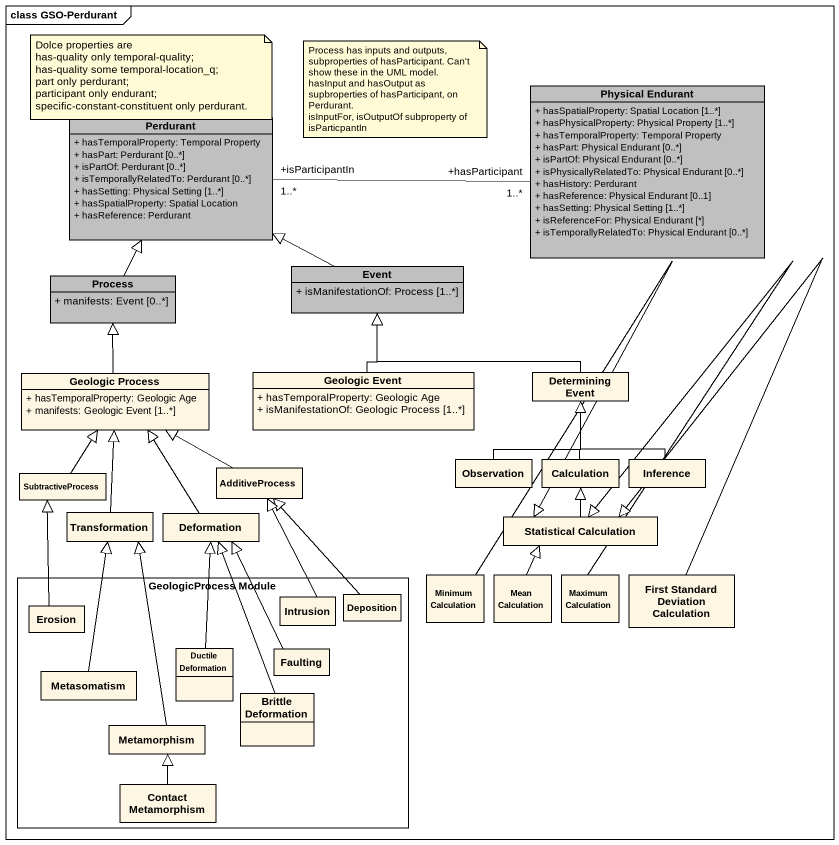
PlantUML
@startuml
mainframe class GSO-Perdurant
hide circle
hide empty members
skinparam classAttributeIconSize 0
class "Physical Endurant" as Physical_Endurant #C0C0C0 {
  + hasSpatialProperty: Spatial Location [1..*]
  + hasPhysicalProperty: Physical Property [1..*]
  + hasTemporalProperty: Temporal Property
  + hasPart: Physical Endurant [0..*]
  + isPartOf: Physical Endurant [0..*]
  + isPhysicallyRelatedTo: Physical Endurant [0..*]
  + hasHistory: Perdurant
  + hasReference: Physical Endurant [0..1]
  + hasSetting: Physical Setting [1..*]
  + isReferenceFor: Physical Endurant [*]
  + isTemporallyRelatedTo: Physical Endurant [0..*]
}
class Perdurant #C0C0C0 {
  + hasTemporalProperty: Temporal Property
  + hasPart: Perdurant [0..*]
  + isPartOf: Perdurant [0..*]
  + isTemporallyRelatedTo: Perdurant [0..*]
  + hasSetting: Physical Setting [1..*]
  + hasSpatialProperty: Spatial Location
  + hasReference: Perdurant
}
class "Process" as Process_ #C0C0C0 {
  + manifests: Event [0..*]
}
class Event #C0C0C0 {
  + isManifestationOf: Process [1..*]
}
class "Geologic Process" as Geologic_Process {
  + hasTemporalProperty: Geologic Age
  + manifests: Geologic Event [1..*]
}
class "Geologic Event" as Geologic_Event {
  + hasTemporalProperty: Geologic Age
  + isManifestationOf: Geologic Process [1..*]
}
class "Determining Event" as Determining_Event
class SubtractiveProcess
class AdditiveProcess
class Observation
class Calculation
class Inference
class Transformation
class Deformation
class "Statistical Calculation" as Statistical_Calculation
rectangle "GeologicProcess Module" as GeologicProcess_Module {
  class Erosion
  class Intrusion
  class Deposition
  class "Ductile Deformation" as Ductile_Deformation
  class Faulting
  class Metasomatism
  class "Brittle Deformation" as Brittle_Deformation
  class Metamorphism
  class "Contact Metamorphism" as Contact_Metamorphism
}
class "Minimum Calculation" as Minimum_Calculation
class "Mean Calculation" as Mean_Calculation
class "Maximum Calculation" as Maximum_Calculation
class "First Standard Deviation Calculation" as First_Standard_Deviation
Physical_Endurant "+hasParticipant\n1..*" -left- "+isParticipantIn\n1..*" Perdurant
Process_ -up-|> Perdurant
Event -left-|> Perdurant
Geologic_Process -up-|> Process_
Geologic_Event -up-|> Event
Determining_Event -left-|> Event
SubtractiveProcess -up-|> Geologic_Process
AdditiveProcess -left-|> Geologic_Process
Observation -up-|> Determining_Event
Calculation -up-|> Determining_Event
Inference -up-|> Determining_Event
Transformation -up-|> Geologic_Process
Deformation -up-|> Geologic_Process
Statistical_Calculation -up-|> Calculation
Erosion -up-|> SubtractiveProcess
Intrusion -up-|> AdditiveProcess
Deposition -up-|> AdditiveProcess
Minimum_Calculation -right-|> Statistical_Calculation
Mean_Calculation -up-|> Statistical_Calculation
Maximum_Calculation -up-|> Statistical_Calculation
First_Standard_Deviation -up-|> Statistical_Calculation
Ductile_Deformation -up-|> Deformation
Faulting -up-|> Deformation
Metasomatism -up-|> Transformation
Brittle_Deformation -up-|> Deformation
Metamorphism -up-|> Transformation
Contact_Metamorphism -up-|> Metamorphism
note as N1
  Dolce properties are
  has-quality only temporal-quality;
  has-quality some temporal-location_q;
  part only perdurant;
  participant only endurant;
  specific-constant-constituent only perdurant.
end note
note as N2
  Process has inputs and outputs, subproperties of hasParticipant. Can't show these in the UML model.
  hasInput and hasOutput as supbroperties of hasParticipant, on Perdurant.
  isInputFor, isOutputOf subproperty of isParticpantIn
end note
@enduml
